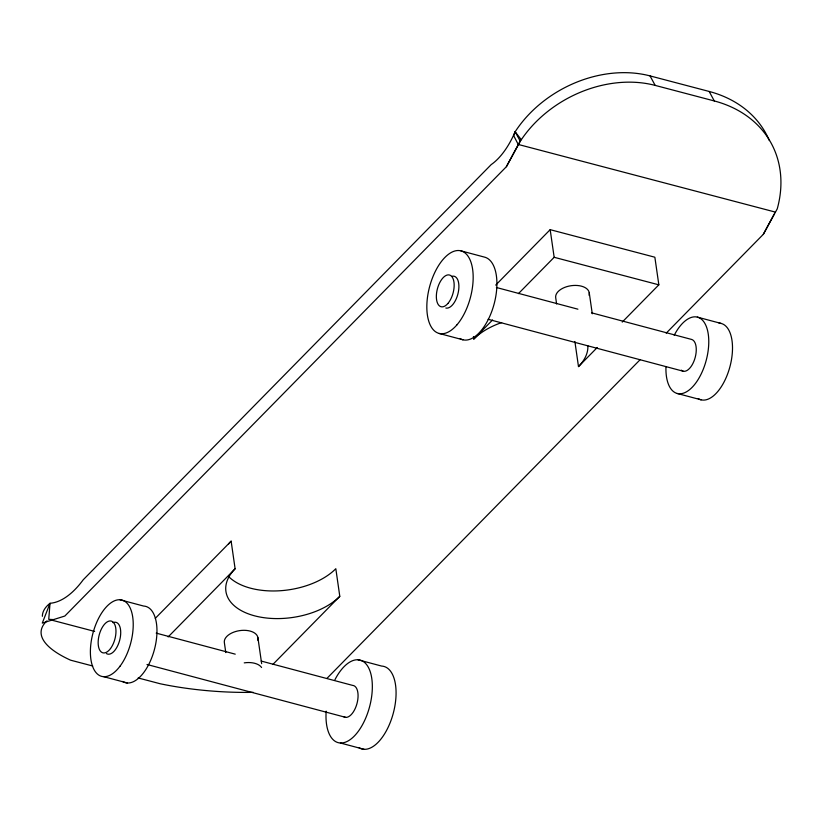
<?xml version="1.0" encoding="UTF-8"?>
<svg xmlns="http://www.w3.org/2000/svg" width="822" height="822" viewBox="0 0 822 822"><rect width="100%" height="100%" fill="white"/><g stroke="black" fill="none" stroke-linecap="round" stroke-linejoin="round"><path stroke-width="1.23" d="M513.616 135.538L515.147 131.767A107.631 83.001 -28.4 0 1 650.038 75.901L709.16 91.458A131.499 101.414 -28.4 0 1 769.361 140.583M513.534 135.373L515.147 131.767L521.066 139.391L506.383 166.702L64.835 616.038L42.282 623.117L50.019 603.276A86.67 42.631 -75.3 0 0 83.207 579.798L491.227 164.575A65.524 32.233 -75.3 0 0 513.534 135.373L518.569 145.134M666.21 333.146L763.33 234.311L774.211 214.059M506.383 166.702L520.295 141.25A107.631 83.001 -28.4 0 1 655.175 85.396L714.297 100.952A131.499 101.414 -28.4 0 1 777.242 208.86L763.33 234.311M155.255 618.38L231.136 541.153L235.113 568.783A62.164 35.295 -8.2 0 0 254.728 615.863A62.164 35.295 -8.2 0 0 339.794 596.32L335.818 568.701A62.164 35.295 -8.2 0 1 228.958 576.89M495.717 285.09L550.175 229.667L654.857 257.214L658.843 284.833L622.233 322.08M168.161 636.916L235.113 568.783M473.451 336.547L473.811 339.054L492.563 319.984M518.446 293.629L554.162 257.296L550.175 229.667M272.842 664.464L339.794 596.32M574.876 341.49L578.493 366.602L597.245 347.521M327.177 678.15L640.133 359.687M53.564 619.583L48.745 619.336L50.019 603.276A138.456 41.388 4.5 0 0 42.374 616.305M518.477 144.508L775.423 212.107M554.162 257.296L658.843 284.833M51.221 619.994L94.633 631.409M92.701 665.995L70.589 660.179A138.456 41.388 4.5 0 1 46.967 620.857M138.137 677.955L160.239 683.77A132.28 39.548 4.5 0 0 253.186 692.34M460.803 250.813L484.538 257.132A42.723 21.125 -75.1 0 1 493.334 306.75A42.723 21.125 -75.1 0 1 459.858 338.489M697.333 317.107L721.069 323.426M496.416 287.495L577.907 309.185M591.491 312.802L691.508 339.414A16.43 8.128 -75.1 0 1 694.631 359.317A16.43 8.128 -75.1 0 1 681.294 370.157M488.104 319.285L683.195 371.205M677.369 393.512L701.104 399.821M439.195 333.475L462.93 339.784M357.93 659.758L381.665 666.077A42.723 21.125 -75.1 0 1 393.029 714.164A42.723 21.125 -75.1 0 1 358.875 747.63M119.92 599.741L143.655 606.061A39.487 19.523 -75.1 0 1 154.156 650.5A39.487 19.523 -75.1 0 1 122.591 681.438M156.201 633.125L235.236 654.158M261.16 661.052L352.535 685.373A16.43 8.128 -75.1 0 1 356.902 703.868A16.43 8.128 -75.1 0 1 343.771 716.743M146.994 664.484L345.795 717.39M103.706 676.681L127.441 683M340.39 743.006L364.125 749.325M709.16 91.458L714.297 100.952M650.038 75.901L655.175 85.396M515.147 131.767L520.295 141.25M589.24 292.724L592.282 313.798M556.607 303.955L555.713 297.759A16.954 9.628 -8.2 0 1 573.129 285.491A16.954 9.628 -8.2 0 1 589.066 295.273M257.903 637.625L261.653 663.662M225.793 652.576L224.365 642.66A16.954 9.628 -8.2 0 1 241.791 630.392A16.954 9.628 -8.2 0 1 257.728 640.174M334.965 679.671A42.723 21.125 -75.1 0 1 370.537 672.684A42.723 21.125 -75.1 0 1 352.299 737.951A42.723 21.125 -75.1 0 1 326.17 711.153M244.237 662.871A16.954 9.628 -8.2 0 1 261.571 667.485M451.977 276.284A16.43 8.128 -75.1 0 1 458.357 291.995A16.43 8.128 -75.1 0 1 445.843 308.034M674.215 335.273A39.487 19.523 -75.1 0 1 706.91 328.153A39.487 19.523 -75.1 0 1 691.199 388.251A39.487 19.523 -75.1 0 1 665.964 366.818M719.034 323.149A39.487 19.523 -75.1 0 1 729.772 367.311A39.487 19.523 -75.1 0 1 698.258 398.619M112.933 622.644A16.43 8.128 -75.1 0 1 120.063 638.612A16.43 8.128 -75.1 0 1 106.418 653.572M587.864 345.785A62.164 35.295 -8.2 0 1 578.493 366.602M473.811 339.054A62.164 35.295 -8.2 0 1 501.656 322.573M228.485 544.102A62.164 35.295 -8.2 0 1 231.136 541.153M120.104 666.097A39.487 19.523 -75.1 0 0 124.769 601.303A39.487 19.523 -75.1 0 0 90.554 647.243A39.487 19.523 -75.1 0 0 120.104 666.097M447.887 303.493A16.43 8.128 -75.1 0 0 451.309 276.028A16.43 8.128 -75.1 0 0 436.564 293.115A16.43 8.128 -75.1 0 0 447.887 303.493M110.518 648.548A16.43 8.128 -75.1 0 0 112.46 621.596A16.43 8.128 -75.1 0 0 98.219 640.708A16.43 8.128 -75.1 0 0 110.518 648.548M456.857 324.947A42.723 21.125 -75.1 0 0 465.745 253.536A42.723 21.125 -75.1 0 0 427.399 297.954A42.723 21.125 -75.1 0 0 456.857 324.947"/></g></svg>
